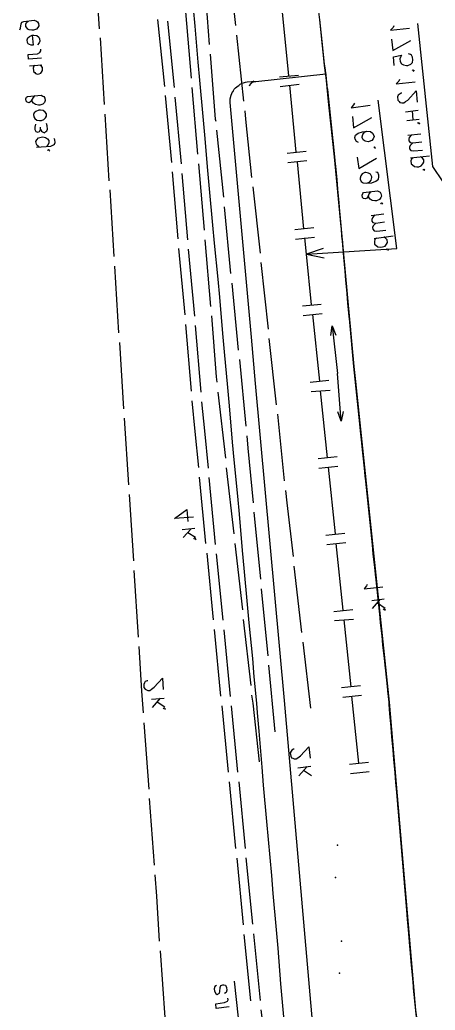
# Model space of a CAD drawing. Header units: metres. Extents: x 5 to 225, y 228 to 542.
# Drawn here: x 115.3 to 138.1, y 406.5 to 460.7 of the extents above; entities that cross this region are included whole.
import ezdxf

# ---------------------------------------------------------------- set-up
doc = ezdxf.new("R2010")
doc.units = ezdxf.units.M
for name, color, linetype in [('BOUNDARY', 7, 'Continuous'), ('CURB', 7, 'Continuous'), ('ELECTR_CABLE', 7, 'Continuous'), ('GAS', 7, 'Continuous'), ('GRASS', 7, 'Continuous'), ('OVERHEAD_POWER_LINE', 7, 'Continuous'), ('ROAD', 7, 'Continuous'), ('TREE', 7, 'Continuous'), ('WATER_PIPELINE', 7, 'Continuous')]:
    doc.layers.add(name, color=color, linetype=linetype)

msp = doc.modelspace()

# ---------------------------------------------------------------- linework, layer by layer
at = {"layer": 'BOUNDARY'}
msp.add_lwpolyline([(124.824, 461.373), (124.912, 460.38), (125.089, 458.415), (125.177, 457.422), (125.353, 455.435), (125.442, 454.441), (125.618, 452.476), (125.707, 451.483), (125.883, 449.496), (125.972, 448.502), (126.17, 446.538), (126.259, 445.544), (126.435, 443.557), (126.524, 442.564), (126.7, 440.599), (126.788, 439.605), (126.965, 437.619), (127.053, 436.647), (127.252, 434.66), (127.34, 433.667), (127.517, 431.68), (127.605, 430.708), (127.782, 428.721), (127.87, 427.728), (128.069, 425.763), (128.157, 424.77), (128.29, 423.313), (128.29, 423.313), (128.334, 422.783), (128.422, 421.789), (128.577, 419.824), (128.665, 418.831), (128.842, 416.844), (128.93, 415.85), (129.107, 413.886), (129.195, 412.892), (129.371, 410.905), (129.46, 409.912), (129.614, 407.947), (129.703, 406.953), (129.879, 404.967)], dxfattribs=at)
at = {"layer": 'CURB'}
for points in [[(136.856, 408.256), (136.789, 408.985), (136.745, 409.492), (136.679, 410.243), (136.635, 410.751), (136.569, 411.479), (136.524, 412.009), (136.48, 412.738), (136.414, 413.245), (136.37, 413.996), (136.326, 414.504), (136.259, 415.232), (136.215, 415.762), (136.149, 416.491), (136.105, 416.999), (136.039, 417.749), (135.995, 418.257), (135.928, 418.985), (135.884, 419.515), (135.818, 420.244), (135.774, 420.752), (135.708, 421.48), (135.663, 422.01), (135.597, 422.739), (135.553, 423.268), (135.553, 423.379), (135.553, 423.379), (135.487, 423.997), (135.443, 424.505), (135.354, 425.233), (135.31, 425.763), (135.222, 426.492), (135.178, 426.999), (135.089, 427.728), (135.045, 428.258), (134.957, 428.986), (134.913, 429.494), (134.824, 430.223), (134.78, 430.753), (134.692, 431.481), (134.648, 432.011), (134.582, 432.739), (134.515, 433.247), (134.449, 433.976), (134.383, 434.506), (134.317, 435.234), (134.25, 435.742), (134.184, 436.47), (134.118, 437), (134.052, 437.729), (133.986, 438.237), (133.919, 438.965), (133.853, 439.495), (133.787, 440.224), (133.743, 440.731), (133.654, 441.46), (133.61, 441.99), (133.544, 442.718), (133.5, 443.248), (133.434, 443.977), (133.367, 444.484), (133.301, 445.213), (133.257, 445.743), (133.191, 446.471), (133.147, 446.979), (133.08, 447.73), (133.036, 448.238), (132.97, 448.966), (132.926, 449.496), (132.86, 450.225), (132.815, 450.732), (132.749, 451.461), (132.705, 451.991), (132.639, 452.719), (132.573, 453.249), (132.506, 453.978), (132.44, 454.485), (132.374, 455.214), (132.308, 455.744), (132.219, 456.472), (132.175, 456.98), (132.087, 457.709), (132.021, 458.238), (131.954, 458.967), (131.888, 459.475), (131.822, 460.203), (131.756, 460.733), (131.667, 461.462)], [(136.922, 407.373), (136.9, 407.726)]]:
    msp.add_lwpolyline(points, dxfattribs=at)
at = {"layer": 'ELECTR_CABLE'}
for points in [[(119.459, 463.912), (119.569, 461.881), (119.569, 461.881), (119.68, 460.247)], [(127.164, 460.424), (126.766, 464.045)], [(125.42, 463.051), (125.707, 459.386)], [(124.735, 457.532), (124.426, 461.175)], [(115.33, 460.181), (115.375, 460.27), (115.375, 460.27), (115.397, 460.512), (115.397, 460.512), (115.441, 460.601), (115.441, 460.601), (115.551, 460.645), (115.551, 460.645), (116.125, 460.711), (116.125, 460.711), (116.236, 460.667), (116.236, 460.667), (116.302, 460.623), (116.302, 460.623), (116.346, 460.534), (116.346, 460.534), (116.368, 460.402), (116.368, 460.402), (116.324, 460.314), (116.324, 460.314), (116.236, 460.225), (116.236, 460.225), (116.081, 460.159), (116.081, 460.159), (115.993, 460.159), (115.993, 460.159), (115.838, 460.181), (115.838, 460.181), (115.772, 460.225), (115.772, 460.225), (115.728, 460.27), (115.728, 460.27), (115.662, 460.358), (115.662, 460.358), (115.662, 460.49), (115.662, 460.49), (115.706, 460.579), (115.706, 460.579), (115.794, 460.667)], [(122.881, 460.755), (123.256, 457.09)], [(123.411, 460.667), (123.786, 457.024)], [(116.015, 459.894), (116.059, 459.342), (116.059, 459.342), (115.949, 459.342), (115.949, 459.342), (115.86, 459.386), (115.86, 459.386), (115.794, 459.409), (115.794, 459.409), (115.75, 459.497), (115.75, 459.497), (115.728, 459.629), (115.728, 459.629), (115.772, 459.74), (115.772, 459.74), (115.86, 459.828), (115.86, 459.828), (116.015, 459.894), (116.015, 459.894), (116.103, 459.894), (116.103, 459.894), (116.258, 459.872), (116.258, 459.872), (116.368, 459.784), (116.368, 459.784), (116.412, 459.696), (116.412, 459.696), (116.434, 459.563), (116.434, 459.563), (116.39, 459.475), (116.39, 459.475), (116.302, 459.364)], [(127.605, 456.274), (127.208, 459.894)], [(119.724, 459.74), (119.945, 456.097)], [(116.523, 458.636), (115.816, 458.57), (115.816, 458.57), (115.794, 458.835), (115.794, 458.835), (116.302, 458.879), (116.302, 458.879), (116.434, 458.945), (116.434, 458.945), (116.478, 459.033), (116.478, 459.033), (116.478, 459.122)], [(125.751, 458.857), (126.038, 455.302), (126.038, 455.302), (126.06, 455.192)], [(115.86, 458.216), (116.545, 458.26)], [(116.147, 458.238), (116.103, 458.194), (116.103, 458.194), (116.059, 458.084), (116.059, 458.084), (116.081, 457.951), (116.081, 457.951), (116.081, 457.907), (116.081, 457.907), (116.147, 457.841), (116.147, 457.841), (116.191, 457.797), (116.191, 457.797), (116.302, 457.753), (116.302, 457.753), (116.39, 457.775), (116.39, 457.775), (116.478, 457.819), (116.478, 457.819), (116.523, 457.863), (116.523, 457.863), (116.567, 457.951), (116.567, 457.951), (116.567, 458.128), (116.567, 458.128), (116.501, 458.216), (116.501, 458.216), (116.456, 458.26)], [(116.147, 456.583), (116.059, 456.472), (116.059, 456.472), (116.015, 456.384), (116.015, 456.384), (115.927, 456.252), (115.927, 456.252), (115.838, 456.185), (115.838, 456.185), (115.728, 456.229), (115.728, 456.229), (115.684, 456.274), (115.684, 456.274), (115.662, 456.406), (115.662, 456.406), (115.706, 456.494), (115.706, 456.494), (115.75, 456.539), (115.75, 456.539), (116.501, 456.605), (116.501, 456.605), (116.589, 456.561), (116.589, 456.561), (116.655, 456.539), (116.655, 456.539), (116.699, 456.45), (116.699, 456.45), (116.721, 456.318), (116.721, 456.318), (116.677, 456.207), (116.677, 456.207), (116.589, 456.119), (116.589, 456.119), (116.434, 456.053), (116.434, 456.053), (116.346, 456.053), (116.346, 456.053), (116.191, 456.097), (116.191, 456.097), (116.081, 456.163), (116.081, 456.163), (116.015, 456.252), (116.015, 456.252), (116.015, 456.384)], [(123.3, 456.583), (123.631, 452.918)], [(125.089, 453.381), (124.779, 457.024)], [(123.83, 456.494), (124.161, 452.852)], [(116.081, 455.545), (116.103, 455.413), (116.103, 455.413), (116.147, 455.324), (116.147, 455.324), (116.258, 455.236), (116.258, 455.236), (116.412, 455.214), (116.412, 455.214), (116.523, 455.214), (116.523, 455.214), (116.655, 455.28), (116.655, 455.28), (116.743, 455.368), (116.743, 455.368), (116.788, 455.457), (116.788, 455.457), (116.788, 455.589), (116.788, 455.589), (116.721, 455.677), (116.721, 455.677), (116.611, 455.766), (116.611, 455.766), (116.456, 455.788), (116.456, 455.788), (116.368, 455.788), (116.368, 455.788), (116.214, 455.722), (116.214, 455.722), (116.125, 455.633), (116.125, 455.633), (116.081, 455.545)], [(119.989, 455.567), (120.209, 451.924)], [(128.047, 452.101), (127.716, 455.302), (127.716, 455.302), (127.672, 455.744)], [(116.191, 455.015), (116.147, 454.861), (116.147, 454.861), (116.147, 454.728), (116.147, 454.728), (116.214, 454.618), (116.214, 454.618), (116.324, 454.574), (116.324, 454.574), (116.412, 454.618), (116.412, 454.618), (116.456, 454.728), (116.456, 454.728), (116.456, 454.861)], [(116.456, 454.728), (116.523, 454.64), (116.523, 454.64), (116.567, 454.596), (116.567, 454.596), (116.677, 454.552), (116.677, 454.552), (116.765, 454.618), (116.765, 454.618), (116.81, 454.662), (116.81, 454.662), (116.854, 454.75), (116.854, 454.75), (116.832, 454.927), (116.832, 454.927), (116.788, 455.059)], [(126.104, 454.684), (126.479, 451.019)], [(116.39, 453.779), (116.346, 453.801), (116.346, 453.801), (116.28, 453.845), (116.28, 453.845), (116.236, 453.933), (116.236, 453.933), (116.214, 454.066), (116.214, 454.066), (116.258, 454.154), (116.258, 454.154), (116.346, 454.265), (116.346, 454.265), (116.501, 454.309), (116.501, 454.309), (116.589, 454.331), (116.589, 454.331), (116.743, 454.287), (116.743, 454.287), (116.854, 454.22), (116.854, 454.22), (116.92, 454.132), (116.92, 454.132), (116.92, 454), (116.92, 454), (116.876, 453.911), (116.876, 453.911), (116.788, 453.801)], [(116.236, 453.757), (117.03, 453.823), (117.03, 453.823), (117.185, 453.889), (117.185, 453.889), (117.229, 453.933), (117.229, 453.933), (117.273, 454.022), (117.273, 454.022), (117.251, 454.154), (117.251, 454.154), (117.207, 454.243)], [(116.854, 453.58), (116.898, 453.624), (116.898, 453.624), (116.964, 453.602), (116.964, 453.602), (116.92, 453.536)], [(125.442, 449.209), (125.133, 452.852)], [(123.676, 452.41), (123.985, 448.745)], [(124.205, 452.322), (124.515, 448.679)], [(120.254, 451.417), (120.474, 447.774)], [(128.51, 447.951), (128.113, 451.593)], [(126.524, 450.489), (126.877, 446.847)], [(125.795, 445.036), (125.486, 448.679)], [(124.029, 448.215), (124.36, 444.573)], [(124.559, 448.171), (124.89, 444.507)], [(128.952, 443.8), (128.555, 447.443)], [(120.519, 447.244), (120.739, 443.601)], [(126.943, 446.317), (127.296, 442.652)], [(126.148, 440.886), (126.104, 441.195), (126.104, 441.195), (125.839, 444.529)], [(124.404, 444.043), (124.713, 440.4)], [(124.934, 443.999), (125.243, 440.356)], [(120.783, 443.072), (121.004, 439.429)], [(129.394, 439.65), (128.996, 443.292)], [(127.362, 442.144), (127.716, 438.479)], [(126.612, 436.735), (126.192, 440.356)], [(124.757, 439.87), (124.912, 438.192), (124.912, 438.192), (125.111, 436.228)], [(125.287, 439.826), (125.442, 438.237), (125.442, 438.237), (125.64, 436.183)], [(121.048, 438.921), (121.291, 435.278)], [(129.835, 435.499), (129.46, 439.142)], [(127.76, 437.95), (127.826, 437.287), (127.826, 437.287), (128.113, 434.285)], [(127.075, 432.585), (126.656, 436.206)], [(125.155, 435.698), (125.508, 432.055)], [(125.685, 435.676), (126.038, 432.011)], [(130.321, 431.349), (129.968, 434.285), (129.968, 434.285), (129.901, 434.969)], [(121.313, 434.748), (121.556, 431.106)], [(124.846, 433.512), (123.808, 433.424), (123.808, 433.424), (124.47, 433.932), (124.47, 433.932), (124.537, 433.269)], [(128.157, 433.777), (128.51, 430.112)], [(124.228, 432.828), (124.912, 432.894)], [(124.272, 432.386), (124.713, 432.872)], [(124.537, 432.673), (124.956, 432.408)], [(124.868, 432.298), (124.912, 432.364), (124.912, 432.364), (124.978, 432.32), (124.978, 432.32), (124.934, 432.254)], [(127.539, 428.434), (127.12, 432.055)], [(125.574, 431.525), (125.927, 427.883)], [(126.082, 431.503), (126.457, 427.86)], [(121.578, 430.576), (121.821, 426.933)], [(130.784, 427.198), (130.365, 430.819)], [(128.555, 429.582), (128.908, 425.918)], [(134.361, 429.825), (134.317, 429.737), (134.317, 429.737), (134.184, 429.582), (134.184, 429.582), (135.222, 429.693)], [(134.604, 428.942), (135.288, 429.031)], [(134.648, 428.501), (135.089, 429.008)], [(134.913, 428.81), (135.332, 428.523)], [(135.244, 428.434), (135.288, 428.479), (135.288, 428.479), (135.354, 428.434), (135.354, 428.434), (135.31, 428.39)], [(128.003, 424.284), (127.583, 427.905)], [(125.972, 427.353), (126.325, 423.71)], [(126.501, 427.331), (126.855, 423.688)], [(121.843, 426.425), (121.998, 423.975), (121.998, 423.975), (122.086, 422.783)], [(131.27, 423.048), (130.851, 426.668)], [(128.952, 425.41), (129.305, 421.745)], [(122.351, 424.549), (122.307, 424.549), (122.307, 424.549), (122.196, 424.505), (122.196, 424.505), (122.152, 424.438), (122.152, 424.438), (122.13, 424.35), (122.13, 424.35), (122.13, 424.174), (122.13, 424.174), (122.196, 424.085), (122.196, 424.085), (122.241, 424.063), (122.241, 424.063), (122.351, 424.019), (122.351, 424.019), (122.461, 424.019), (122.461, 424.019), (122.55, 424.085), (122.55, 424.085), (122.682, 424.196), (122.682, 424.196), (123.146, 424.681), (123.146, 424.681), (123.19, 424.063)], [(122.55, 423.533), (123.234, 423.6)], [(122.594, 423.092), (123.035, 423.6)], [(128.466, 420.111), (128.113, 423.313), (128.113, 423.313), (128.047, 423.754)], [(122.859, 423.401), (123.278, 423.114)], [(123.19, 423.026), (123.234, 423.07), (123.234, 423.07), (123.3, 423.026), (123.3, 423.026), (123.256, 422.981)], [(126.391, 423.18), (126.744, 419.537)], [(126.899, 423.18), (127.252, 419.537)], [(122.13, 422.253), (122.395, 418.61)], [(130.365, 420.796), (130.321, 420.796), (130.321, 420.796), (130.232, 420.752), (130.232, 420.752), (130.188, 420.685), (130.188, 420.685), (130.144, 420.597), (130.144, 420.597), (130.166, 420.421), (130.166, 420.421), (130.21, 420.332), (130.21, 420.332), (130.277, 420.31), (130.277, 420.31), (130.365, 420.266), (130.365, 420.266), (130.475, 420.266), (130.475, 420.266), (130.564, 420.332), (130.564, 420.332), (130.696, 420.443), (130.696, 420.443), (131.16, 420.928), (131.16, 420.928), (131.226, 420.31)], [(130.564, 419.78), (131.27, 419.869)], [(130.608, 419.339), (131.071, 419.846)], [(130.873, 419.648), (131.314, 419.361)], [(126.788, 419.008), (127.142, 415.365)], [(127.318, 419.008), (127.672, 415.365)], [(122.417, 418.102), (122.682, 414.46)], [(127.208, 414.835), (127.561, 411.192)], [(127.716, 414.857), (128.069, 411.214)], [(122.726, 413.93), (122.815, 412.76), (122.815, 412.76), (122.969, 410.287)], [(127.605, 410.662), (127.959, 407.02)], [(128.135, 410.685), (128.488, 407.042)], [(123.013, 409.757), (123.278, 406.115)], [(126.104, 407.859), (126.016, 407.815), (126.016, 407.815), (125.972, 407.682), (125.972, 407.682), (125.994, 407.55), (125.994, 407.55), (126.06, 407.417), (126.06, 407.417), (126.148, 407.373), (126.148, 407.373), (126.259, 407.439), (126.259, 407.439), (126.281, 407.527), (126.281, 407.527), (126.303, 407.748), (126.303, 407.748), (126.347, 407.859), (126.347, 407.859), (126.457, 407.903), (126.457, 407.903), (126.501, 407.903), (126.501, 407.903), (126.59, 407.881), (126.59, 407.881), (126.656, 407.748), (126.656, 407.748), (126.678, 407.616), (126.678, 407.616), (126.634, 407.483), (126.634, 407.483), (126.546, 407.417)], [(130.21, 401.876), (131.182, 401.765), (131.182, 401.765), (127.627, 403.245), (127.627, 403.245), (127.098, 408.101)], [(126.788, 406.689), (126.082, 406.6), (126.082, 406.6), (126.06, 406.865), (126.06, 406.865), (126.546, 406.931), (126.546, 406.931), (126.7, 406.998), (126.7, 406.998), (126.744, 407.086), (126.744, 407.086), (126.722, 407.174)], [(128.533, 406.534), (128.577, 406.115), (128.577, 406.115), (128.908, 402.891)]]:
    msp.add_lwpolyline(points, dxfattribs=at)
at = {"layer": 'GAS'}
for points in [[(130.056, 457.664), (129.703, 461.329)], [(129.548, 457.62), (130.586, 457.709)], [(129.592, 457.09), (130.63, 457.201)], [(130.475, 453.492), (130.122, 457.157)], [(131.954, 448.215), (131.027, 447.906), (131.027, 447.906), (135.972, 448.215), (135.972, 448.215), (134.957, 456.34)], [(133.654, 456.163), (133.61, 456.075), (133.61, 456.075), (133.478, 455.92), (133.478, 455.92), (134.515, 456.053)], [(133.544, 455.435), (133.61, 454.817), (133.61, 454.817), (134.604, 455.391)], [(133.875, 454.022), (133.765, 454.066), (133.765, 454.066), (133.699, 454.198), (133.699, 454.198), (133.676, 454.287), (133.676, 454.287), (133.721, 454.419), (133.721, 454.419), (133.853, 454.53), (133.853, 454.53), (134.096, 454.596), (134.096, 454.596), (134.339, 454.64), (134.339, 454.64), (134.537, 454.618), (134.537, 454.618), (134.648, 454.53), (134.648, 454.53), (134.714, 454.397), (134.714, 454.397), (134.736, 454.353), (134.736, 454.353), (134.692, 454.22), (134.692, 454.22), (134.604, 454.132), (134.604, 454.132), (134.471, 454.066), (134.471, 454.066), (134.405, 454.044), (134.405, 454.044), (134.25, 454.088), (134.25, 454.088), (134.14, 454.154), (134.14, 454.154), (134.074, 454.287), (134.074, 454.287), (134.074, 454.331), (134.074, 454.331), (134.118, 454.463), (134.118, 454.463), (134.206, 454.574), (134.206, 454.574), (134.339, 454.64)], [(129.968, 453.426), (131.005, 453.536)], [(134.714, 453.735), (134.758, 453.779), (134.758, 453.779), (134.802, 453.735), (134.802, 453.735), (134.758, 453.691)], [(130.012, 452.918), (131.049, 453.028)], [(130.895, 449.297), (130.542, 452.962)], [(133.809, 453.205), (133.897, 452.587), (133.897, 452.587), (134.869, 453.161)], [(134.339, 451.792), (134.493, 451.858), (134.493, 451.858), (134.582, 451.946), (134.582, 451.946), (134.604, 452.101), (134.604, 452.101), (134.604, 452.145), (134.604, 452.145), (134.537, 452.278), (134.537, 452.278), (134.427, 452.344), (134.427, 452.344), (134.273, 452.366), (134.273, 452.366), (134.228, 452.366), (134.228, 452.366), (134.074, 452.3), (134.074, 452.3), (134.008, 452.189), (134.008, 452.189), (133.963, 452.057), (133.963, 452.057), (133.963, 452.013), (133.963, 452.013), (134.03, 451.88), (134.03, 451.88), (134.14, 451.814), (134.14, 451.814), (134.339, 451.792), (134.339, 451.792), (134.604, 451.814), (134.604, 451.814), (134.824, 451.902), (134.824, 451.902), (134.979, 452.013), (134.979, 452.013), (135.001, 452.145), (135.001, 452.145), (135.001, 452.234), (135.001, 452.234), (134.935, 452.366), (134.935, 452.366), (134.824, 452.388)], [(134.56, 451.328), (134.471, 451.218), (134.471, 451.218), (134.427, 451.13), (134.427, 451.13), (134.361, 450.975), (134.361, 450.975), (134.25, 450.931), (134.25, 450.931), (134.162, 450.953), (134.162, 450.953), (134.096, 450.997), (134.096, 450.997), (134.074, 451.13), (134.074, 451.13), (134.118, 451.218), (134.118, 451.218), (134.162, 451.284), (134.162, 451.284), (134.913, 451.372), (134.913, 451.372), (135.001, 451.328), (135.001, 451.328), (135.067, 451.306), (135.067, 451.306), (135.111, 451.218), (135.111, 451.218), (135.134, 451.085), (135.134, 451.085), (135.111, 450.997), (135.111, 450.997), (135.023, 450.887), (135.023, 450.887), (134.869, 450.821), (134.869, 450.821), (134.78, 450.821), (134.78, 450.821), (134.626, 450.843), (134.626, 450.843), (134.515, 450.909), (134.515, 450.909), (134.449, 450.997), (134.449, 450.997), (134.427, 451.13)], [(135.089, 450.666), (135.134, 450.71), (135.134, 450.71), (135.2, 450.688), (135.2, 450.688), (135.156, 450.622)], [(134.582, 450.026), (135.266, 450.114)], [(134.758, 450.048), (134.648, 449.893), (134.648, 449.893), (134.604, 449.805), (134.604, 449.805), (134.604, 449.717), (134.604, 449.717), (134.67, 449.628), (134.67, 449.628), (134.824, 449.606), (134.824, 449.606), (135.31, 449.673)], [(134.824, 449.606), (134.692, 449.452), (134.692, 449.452), (134.648, 449.363), (134.648, 449.363), (134.67, 449.275), (134.67, 449.275), (134.736, 449.187), (134.736, 449.187), (134.891, 449.165), (134.891, 449.165), (135.376, 449.209)], [(130.387, 449.253), (131.425, 449.363)], [(130.431, 448.723), (131.469, 448.834)], [(131.314, 445.125), (131.027, 447.906), (131.027, 447.906), (130.939, 448.789)], [(134.736, 448.767), (135.774, 448.9)], [(134.869, 448.789), (134.78, 448.701), (134.78, 448.701), (134.758, 448.591), (134.758, 448.591), (134.758, 448.458), (134.758, 448.458), (134.824, 448.392), (134.824, 448.392), (134.935, 448.304), (134.935, 448.304), (135.089, 448.282), (135.089, 448.282), (135.2, 448.304), (135.2, 448.304), (135.332, 448.348), (135.332, 448.348), (135.421, 448.458), (135.421, 448.458), (135.465, 448.547), (135.465, 448.547), (135.443, 448.679), (135.443, 448.679), (135.376, 448.767), (135.376, 448.767), (135.266, 448.856)], [(131.027, 447.906), (131.999, 447.708)], [(135.398, 448.149), (135.443, 448.193), (135.443, 448.193), (135.509, 448.149), (135.509, 448.149), (135.465, 448.105)], [(130.806, 445.081), (131.844, 445.169)], [(130.851, 444.551), (131.888, 444.661)], [(131.756, 440.952), (131.38, 444.595)], [(131.226, 440.886), (132.264, 440.996)], [(131.292, 440.378), (132.33, 440.466)], [(132.175, 436.757), (131.8, 440.422)], [(131.667, 436.713), (132.705, 436.824)], [(131.712, 436.183), (132.749, 436.294)], [(132.617, 432.585), (132.241, 436.25)], [(132.087, 432.519), (133.125, 432.629)], [(132.153, 432.011), (133.191, 432.121)], [(133.036, 428.412), (132.661, 432.055)], [(132.528, 428.346), (133.566, 428.456)], [(132.573, 427.838), (133.61, 427.927)], [(133.478, 424.218), (133.102, 427.883)], [(132.948, 424.174), (133.986, 424.284)], [(133.014, 423.644), (134.052, 423.754)], [(133.897, 420.045), (133.522, 423.71)], [(133.389, 419.979), (134.427, 420.089)], [(133.434, 419.471), (134.471, 419.582)]]:
    msp.add_lwpolyline(points, dxfattribs=at)
at = {"layer": 'GRASS'}
msp.add_lwpolyline([(131.403, 405.474), (129.835, 423.467), (128.246, 440.82), (128.025, 443.358), (126.855, 456.207), (126.855, 456.406), (126.899, 456.605), (126.987, 456.781), (127.009, 456.803), (127.031, 456.87), (127.075, 456.936), (127.098, 456.958), (127.142, 457.002), (127.208, 457.068), (127.23, 457.09), (127.318, 457.135), (127.407, 457.201), (127.517, 457.267), (127.583, 457.289), (127.694, 457.311), (127.782, 457.333), (128.014, 457.349), (128.157, 457.377), (128.113, 457.355), (128.091, 457.333), (128.047, 457.311), (128.025, 457.289), (128.003, 457.267), (127.959, 457.223), (127.914, 457.157), (127.914, 457.113), (127.936, 457.179), (127.981, 457.223), (128.025, 457.267), (128.069, 457.311), (128.135, 457.333), (128.179, 457.355), (128.263, 457.357), (132.087, 457.775), (132.109, 457.444), (132.109, 457.422), (132.131, 457.4), (132.131, 457.355), (132.131, 457.311), (132.131, 457.267), (132.153, 457.201), (132.153, 457.157), (132.153, 457.09), (132.153, 457.024), (132.175, 456.958), (132.175, 456.914), (132.573, 453.227), (133.632, 441.747), (133.721, 440.93), (135.553, 423.379), (136.436, 413.113), (136.922, 407.373), (136.966, 406.931), (137.01, 406.512), (137.054, 406.137)], dxfattribs=at)
at = {"layer": 'OVERHEAD_POWER_LINE'}
for points in [[(132.374, 443.447), (132.44, 443.977), (132.44, 443.977), (132.639, 443.469)], [(132.44, 443.977), (132.727, 441.372)], [(132.926, 438.766), (132.727, 441.372)], [(133.036, 439.296), (132.926, 438.766), (132.926, 438.766), (132.749, 439.274)]]:
    msp.add_lwpolyline(points, dxfattribs=at)
at = {"layer": 'ROAD'}
msp.add_lwpolyline([(137.452, 402.251), (136.922, 407.373), (136.878, 408.035), (136.878, 408.101), (136.856, 408.168), (136.856, 408.3), (136.834, 408.433), (136.834, 408.609), (136.811, 408.786), (136.789, 408.985), (135.553, 423.379), (134.847, 430.068), (133.632, 441.747), (133.147, 447.001), (133.014, 448.392), (133.014, 448.569), (132.992, 448.745), (132.97, 448.9), (132.97, 449.054), (132.948, 449.165), (132.948, 449.275), (132.948, 449.319), (132.926, 449.363), (132.926, 449.386), (132.926, 449.408), (132.573, 453.227), (132.264, 456.075), (132.109, 457.598), (132.065, 457.996), (132.021, 458.305), (131.888, 459.541), (131.756, 460.755)], dxfattribs=at)
at = {"layer": 'TREE'}
for p in [(132.727, 415.538), (132.624, 413.775), (132.948, 410.284), (132.845, 408.543)]:
    msp.add_point(p, dxfattribs=at)
at = {"layer": 'WATER_PIPELINE'}
for points in [[(135.818, 460.402), (135.774, 460.314), (135.774, 460.314), (135.641, 460.159), (135.641, 460.159), (136.679, 460.27)], [(139.483, 449.982), (140.211, 449.341), (140.211, 449.341), (137.959, 452.697), (137.959, 452.697), (137.121, 460.534)], [(135.685, 459.673), (135.752, 459.055), (135.752, 459.055), (136.745, 459.607)], [(135.84, 458.238), (135.796, 458.702), (135.796, 458.702), (136.237, 458.79), (136.237, 458.79), (136.193, 458.724), (136.193, 458.724), (136.149, 458.592), (136.149, 458.592), (136.171, 458.459), (136.171, 458.459), (136.237, 458.327), (136.237, 458.327), (136.348, 458.26), (136.348, 458.26), (136.502, 458.238), (136.502, 458.238), (136.591, 458.238), (136.591, 458.238), (136.745, 458.305), (136.745, 458.305), (136.834, 458.393), (136.834, 458.393), (136.856, 458.548), (136.856, 458.548), (136.834, 458.68), (136.834, 458.68), (136.789, 458.79), (136.789, 458.79), (136.723, 458.835), (136.723, 458.835), (136.613, 458.879)], [(136.811, 457.951), (136.856, 457.996), (136.856, 457.996), (136.922, 457.951), (136.922, 457.951), (136.878, 457.907)], [(136.127, 457.466), (136.083, 457.377), (136.083, 457.377), (135.95, 457.223), (135.95, 457.223), (136.988, 457.333)], [(136.259, 456.715), (136.215, 456.715), (136.215, 456.715), (136.105, 456.649), (136.105, 456.649), (136.061, 456.605), (136.061, 456.605), (136.017, 456.516), (136.017, 456.516), (136.039, 456.34), (136.039, 456.34), (136.105, 456.252), (136.105, 456.252), (136.149, 456.207), (136.149, 456.207), (136.259, 456.185), (136.259, 456.185), (136.37, 456.185), (136.37, 456.185), (136.458, 456.252), (136.458, 456.252), (136.591, 456.34), (136.591, 456.34), (137.032, 456.848), (137.032, 456.848), (137.098, 456.229)], [(136.458, 455.7), (137.143, 455.788)], [(136.811, 455.744), (136.856, 455.258)], [(136.524, 455.214), (137.209, 455.302)], [(137.121, 455.059), (137.165, 455.103), (137.165, 455.103), (137.231, 455.059), (137.231, 455.059), (137.187, 455.015)], [(136.591, 454.419), (137.297, 454.485)], [(136.789, 454.441), (136.657, 454.287), (136.657, 454.287), (136.635, 454.198), (136.635, 454.198), (136.635, 454.11), (136.635, 454.11), (136.701, 454.022), (136.701, 454.022), (136.856, 454), (136.856, 454), (137.341, 454.044)], [(136.856, 454), (136.701, 453.845), (136.701, 453.845), (136.679, 453.757), (136.679, 453.757), (136.679, 453.668), (136.679, 453.668), (136.745, 453.58), (136.745, 453.58), (136.9, 453.558), (136.9, 453.558), (137.385, 453.602)], [(136.723, 453.183), (137.761, 453.293)], [(136.878, 453.183), (136.789, 453.095), (136.789, 453.095), (136.745, 453.006), (136.745, 453.006), (136.767, 452.852), (136.767, 452.852), (136.834, 452.785), (136.834, 452.785), (136.944, 452.697), (136.944, 452.697), (137.076, 452.675), (137.076, 452.675), (137.187, 452.675), (137.187, 452.675), (137.319, 452.741), (137.319, 452.741), (137.408, 452.852), (137.408, 452.852), (137.452, 452.94), (137.452, 452.94), (137.452, 453.072), (137.452, 453.072), (137.385, 453.161), (137.385, 453.161), (137.275, 453.227)], [(137.408, 452.521), (137.452, 452.565), (137.452, 452.565), (137.496, 452.543), (137.496, 452.543), (137.452, 452.476)]]:
    msp.add_lwpolyline(points, dxfattribs=at)

doc.saveas('drawing.dxf')
